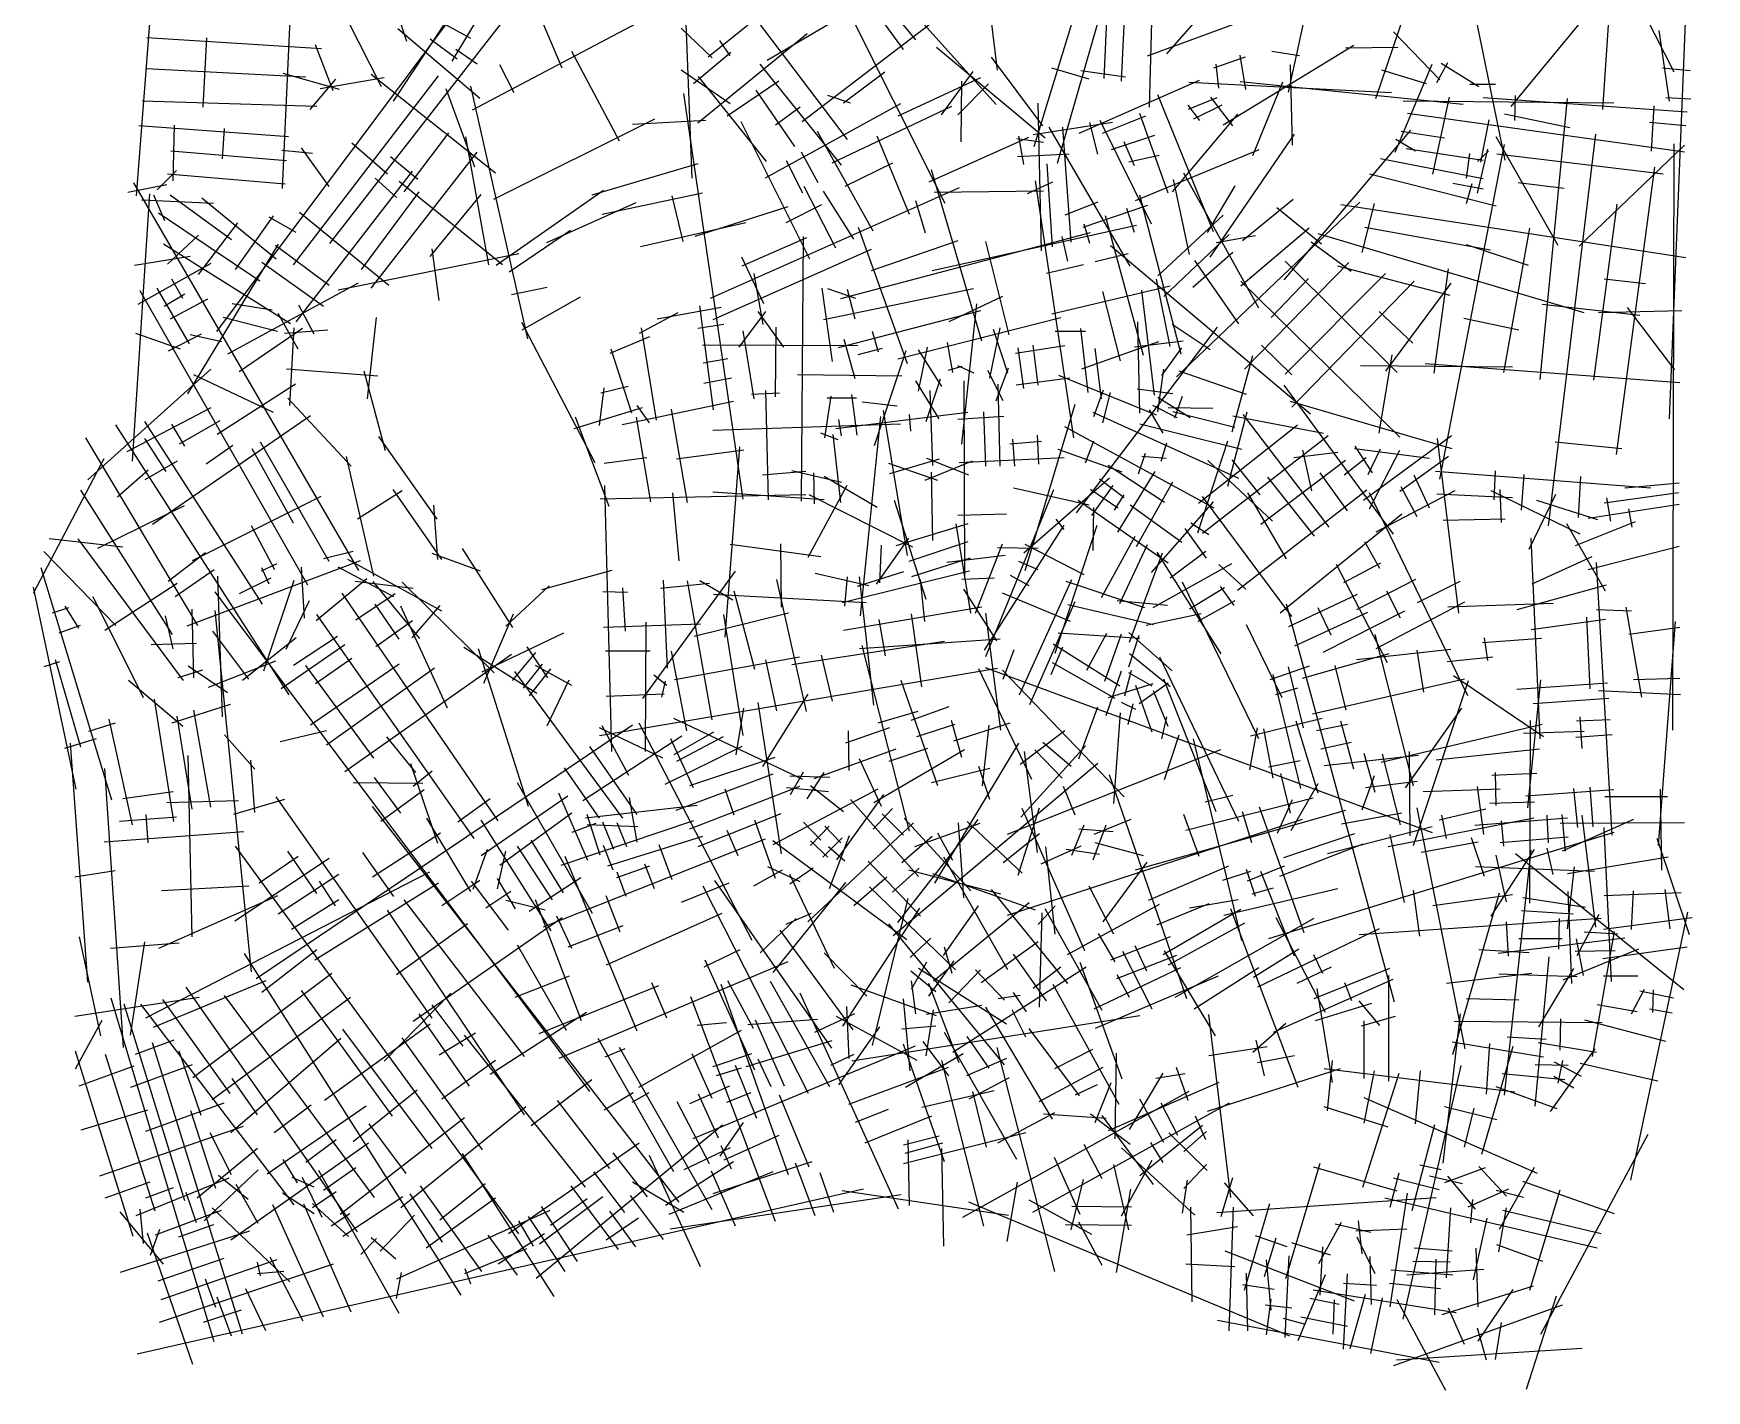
# Model space of a CAD drawing. Extents: x 0 to 2450, y -3273 to -211.
# Drawn here: x 0 to 2433, y -3273 to -1298 of the extents above; entities that cross this region are included whole.
import ezdxf

# ---------------------------------------------------------------- set-up
doc = ezdxf.new("R2010")
doc.units = 0

msp = doc.modelspace()

# ---------------------------------------------------------------- linework, layer by layer
at = {"color": 7, "linetype": 'CONTINUOUS'}
for p, q in [((2379, -1859), (2433, -524)), ((1400, -1402), (684, -606)), ((958, -1509), (935, -921)), ((769, -1025), (523, -1397)), ((1952, -1393), (2069, -1050)), ((431, -1604), (830, -1091)), ((1825, -1384), (1892, -1079)), ((2386, -1355), (2258, -1102)), ((2140, -1483), (2072, -1151)), ((543, -1310), (500, -1180)), ((1455, -1463), (1541, -1182)), ((150, -1535), (175, -1210)), ((609, -1339), (696, -1193)), ((769, -1349), (709, -1207)), ((1623, -1406), (1628, -1215)), ((362, -1524), (376, -1224)), ((506, -1376), (427, -1220)), ((1326, -1546), (1165, -1225)), ((1283, -1308), (1219, -1230)), ((1489, -1487), (1561, -1237)), ((1582, -1368), (1589, -1221)), ((1648, -1328), (1736, -1228)), ((2149, -1405), (2292, -1231)), ((626, -1250), (266, -1732)), ((958, -1241), (638, -1410)), ((1184, -1453), (1030, -1250)), ((1217, -1249), (1067, -1338)), ((1620, -1331), (1830, -1254)), ((2282, -1409), (2292, -1265)), ((636, -1306), (589, -1280)), ((1056, -1273), (981, -1333)), ((1304, -1285), (1118, -1427)), ((1265, -1322), (1226, -1268)), ((1402, -1352), (1392, -1273)), ((1557, -1364), (1561, -1279)), ((419, -1321), (165, -1305)), ((247, -1406), (252, -1305)), ((649, -1393), (530, -1292)), ((616, -1336), (577, -1307)), ((987, -1334), (942, -1291)), ((1125, -1299), (966, -1429)), ((1013, -1331), (998, -1309)), ((2045, -1366), (1978, -1296)), ((2379, -1397), (2364, -1294)), ((436, -1382), (410, -1315)), ((645, -1343), (614, -1322)), ((852, -1455), (783, -1325)), ((1014, -1326), (960, -1372)), ((1471, -1451), (1313, -1319)), ((1468, -1433), (1393, -1333)), ((1762, -1333), (1716, -1349)), ((1920, -1316), (1730, -1432)), ((1763, -1380), (1755, -1330)), ((1841, -1331), (1801, -1325)), ((1984, -1319), (1908, -1320)), ((396, -1362), (164, -1350)), ((445, -1380), (363, -1357)), ((378, -1635), (589, -1360)), ((672, -1502), (491, -1358)), ((699, -1385), (678, -1344)), ((1013, -1401), (942, -1352)), ((1066, -1485), (967, -1361)), ((1175, -1490), (1057, -1343)), ((1238, -1355), (1178, -1400)), ((1366, -1354), (1320, -1417)), ((1535, -1365), (1481, -1349)), ((1588, -1362), (1523, -1353)), ((1724, -1378), (1720, -1343)), ((1831, -1461), (1828, -1344)), ((2026, -1372), (1961, -1352)), ((1980, -1471), (2034, -1343)), ((2041, -1370), (2057, -1341)), ((2102, -1376), (2047, -1342)), ((2409, -1353), (2369, -1349)), ((439, -1365), (402, -1409)), ((510, -1363), (417, -1379)), ((642, -1493), (600, -1379)), ((719, -1743), (636, -1375)), ((1032, -1976), (946, -1386)), ((1084, -1368), (1009, -1419)), ((1107, -1463), (1051, -1381)), ((1377, -1363), (1257, -1419)), ((1389, -1372), (1344, -1417)), ((1349, -1456), (1350, -1368)), ((1695, -1367), (1520, -1444)), ((1975, -1385), (1680, -1370)), ((2079, -1402), (1755, -1369)), ((1773, -1476), (1817, -1369)), ((2126, -1373), (2089, -1373)), ((412, -1405), (158, -1397)), ((1261, -1401), (1064, -1509)), ((1115, -1406), (1079, -1432)), ((1188, -1400), (1155, -1389)), ((1335, -1405), (1161, -1487)), ((1466, -1615), (1461, -1400)), ((1716, -1587), (1635, -1388)), ((1721, -1392), (1679, -1409)), ((1696, -1425), (1679, -1403)), ((1728, -1403), (1687, -1423)), ((1744, -1433), (1712, -1391)), ((2298, -1400), (1992, -1397)), ((2035, -1503), (2059, -1391)), ((2405, -1413), (2108, -1392)), ((2154, -1425), (2155, -1389)), ((2191, -1802), (2231, -1393)), ((2353, -1470), (2357, -1404)), ((2410, -1394), (2374, -1392)), ((371, -1449), (153, -1433)), ((203, -1513), (205, -1432)), ((903, -1423), (669, -1540)), ((978, -1425), (871, -1431)), ((1129, -1627), (1029, -1427)), ((1569, -1428), (1454, -1446)), ((1595, -1637), (1477, -1435)), ((1509, -1602), (1497, -1435)), ((1548, -1474), (1536, -1428)), ((1626, -1576), (1551, -1425)), ((1617, -1419), (1554, -1444)), ((1650, -1531), (1609, -1415)), ((1751, -1416), (1656, -1529)), ((2401, -1471), (1998, -1415)), ((2105, -1486), (2117, -1424)), ((2234, -1436), (2139, -1416)), ((2403, -1433), (2350, -1428)), ((275, -1481), (278, -1437)), ((515, -1503), (463, -1458)), ((539, -1529), (604, -1443)), ((662, -1635), (629, -1449)), ((1221, -1586), (1140, -1441)), ((1274, -1562), (1227, -1448)), ((1447, -1450), (1302, -1515)), ((1469, -1457), (1430, -1452)), ((1440, -1489), (1433, -1448)), ((1630, -1447), (1567, -1468)), ((1601, -1491), (1586, -1456)), ((1711, -1624), (1834, -1445)), ((1819, -1657), (2003, -1439)), ((2010, -1470), (1981, -1453)), ((2052, -1451), (1989, -1441)), ((2217, -1607), (2127, -1449)), ((2203, -2015), (2272, -1445)), ((2384, -2312), (2386, -1459)), ((368, -1484), (200, -1470)), ((406, -1473), (361, -1469)), ((430, -1521), (390, -1465)), ((491, -1669), (645, -1471)), ((559, -1511), (519, -1478)), ((1119, -1531), (1095, -1484)), ((1141, -1516), (1117, -1471)), ((1506, -1474), (1431, -1478)), ((1637, -1476), (1593, -1486)), ((1782, -1468), (1602, -1542)), ((2108, -1510), (1959, -1481)), ((1996, -1466), (2108, -1483)), ((2045, -1947), (2139, -1460)), ((2084, -1509), (2089, -1473)), ((2100, -1531), (2115, -1467)), ((2116, -1470), (2100, -1485)), ((2370, -1503), (2128, -1474)), ((2401, -1461), (2248, -1608)), ((180, -1526), (208, -1498)), ((366, -1518), (195, -1503)), ((382, -1718), (551, -1499)), ((966, -1488), (812, -1534)), ((1249, -1487), (1180, -1521)), ((1379, -1746), (1306, -1497)), ((1482, -1609), (1474, -1488)), ((1782, -1698), (1673, -1502)), ((2127, -1550), (1943, -1503)), ((2302, -1911), (2358, -1493)), ((194, -1519), (137, -1530)), ((144, -1921), (169, -1532)), ((473, -2080), (146, -1516)), ((477, -1642), (561, -1529)), ((528, -1537), (497, -1509)), ((682, -1635), (532, -1514)), ((829, -1527), (673, -1636)), ((973, -1531), (827, -1562)), ((1346, -1523), (984, -1684)), ((1167, -1611), (1121, -1521)), ((1193, -1598), (1149, -1528)), ((1469, -1528), (1310, -1530)), ((1482, -1515), (1445, -1532)), ((1513, -1887), (1457, -1513)), ((1681, -1620), (1658, -1511)), ((1747, -1520), (1707, -1588)), ((2108, -1525), (2064, -1517)), ((2084, -1546), (2092, -1517)), ((2226, -1524), (2159, -1516)), ((262, -1546), (157, -1541)), ((191, -1571), (175, -1534)), ((288, -1599), (199, -1534)), ((353, -1627), (245, -1538)), ((577, -1623), (651, -1533)), ((876, -1545), (746, -1603)), ((945, -1601), (929, -1535)), ((1097, -1551), (962, -1594)), ((1146, -1548), (1094, -1574)), ((1297, -1589), (1283, -1542)), ((1548, -1544), (1500, -1563)), ((1620, -1549), (1526, -1581)), ((1601, -1588), (1590, -1553)), ((1669, -1765), (1609, -1534)), ((1929, -1544), (1662, -1798)), ((1832, -1540), (1758, -1600)), ((1873, -1605), (1808, -1552)), ((2403, -1625), (1901, -1548)), ((1932, -1617), (1950, -1546)), ((2269, -1803), (2303, -1547)), ((329, -1659), (182, -1560)), ((240, -1649), (297, -1574)), ((294, -1642), (349, -1564)), ((382, -1588), (343, -1566)), ((517, -1665), (387, -1559)), ((1036, -1574), (883, -1609)), ((1271, -1779), (1200, -1581)), ((1604, -1578), (1307, -1644)), ((1536, -1604), (1528, -1576)), ((1614, -1767), (1559, -1564)), ((1730, -1563), (1635, -1651)), ((2119, -1614), (1936, -1581)), ((374, -1721), (189, -1605)), ((195, -1634), (240, -1592)), ((356, -1605), (224, -1823)), ((781, -1585), (692, -1646)), ((1124, -1596), (1030, -1637)), ((1117, -1979), (1120, -1594)), ((1174, -1684), (1537, -1588)), ((1344, -1600), (1218, -1644)), ((1419, -1737), (1385, -1601)), ((1504, -1630), (1496, -1594)), ((1739, -1591), (1644, -1681)), ((1777, -1593), (1720, -1603)), ((1855, -1582), (1756, -1666)), ((1916, -1645), (1858, -1602)), ((2255, -1705), (1868, -1590)), ((2138, -1792), (2176, -1582)), ((228, -1623), (147, -1636)), ((430, -1665), (352, -1607)), ((706, -1619), (443, -1672)), ((590, -1687), (580, -1612)), ((1218, -1613), (988, -1715)), ((1062, -1692), (1030, -1624)), ((1592, -1619), (1544, -1631)), ((1566, -1607), (1857, -1852)), ((1744, -1617), (1686, -1668)), ((1753, -1721), (1689, -1629)), ((1983, -1792), (1820, -1630)), ((2174, -1636), (2084, -1606)), ((258, -1633), (152, -1693)), ((422, -1696), (332, -1632)), ((1061, -1722), (1048, -1648)), ((1527, -1635), (1473, -1648)), ((1913, -1632), (1761, -1787)), ((1966, -1648), (1820, -1794)), ((2060, -1680), (1897, -1637)), ((2037, -1793), (2058, -1641)), ((399, -2101), (155, -1673)), ((227, -1750), (180, -1669)), ((220, -1678), (190, -1696)), ((217, -1684), (201, -1656)), ((472, -1662), (282, -1765)), ((747, -1668), (695, -1679)), ((1162, -1776), (1147, -1669)), ((1367, -1670), (1149, -1715)), ((1196, -1684), (1155, -1670)), ((1195, -1714), (1184, -1671)), ((1653, -1666), (1481, -1707)), ((1581, -1775), (1555, -1674)), ((1630, -1825), (1612, -1672)), ((1653, -1754), (1633, -1656)), ((1987, -1886), (1756, -1659)), ((1854, -1655), (1800, -1712)), ((2008, -1659), (1830, -1842)), ((2061, -1662), (1966, -1790)), ((2344, -1663), (2284, -1656)), ((253, -1685), (199, -1714)), ((347, -1701), (289, -1692)), ((408, -1736), (386, -1694)), ((795, -1682), (710, -1730)), ((1000, -1697), (907, -1714)), ((989, -1846), (969, -1695)), ((1026, -1755), (1065, -1703)), ((1091, -1755), (1054, -1703)), ((1377, -1702), (1170, -1756)), ((1409, -1681), (1331, -1718)), ((1350, -1896), (1372, -1692)), ((2006, -1749), (1957, -1703)), ((2336, -1709), (2194, -1693)), ((2397, -1702), (2276, -1705)), ((2387, -1788), (2318, -1697)), ((355, -1732), (276, -1712)), ((385, -1758), (356, -1706)), ((373, -1840), (379, -1727)), ((486, -1830), (499, -1712)), ((817, -1923), (710, -1719)), ((937, -1705), (881, -1735)), ((906, -1861), (884, -1727)), ((1004, -1722), (966, -1728)), ((1079, -1827), (1080, -1726)), ((1257, -1772), (1494, -1712)), ((1391, -1800), (1406, -1727)), ((1517, -1996), (1722, -1726)), ((1609, -1851), (1606, -1718)), ((1711, -1759), (1656, -1722)), ((2160, -1730), (2080, -1713)), ((214, -1758), (149, -1735)), ((244, -1736), (196, -1761)), ((274, -1747), (228, -1737)), ((391, -1728), (299, -1791)), ((428, -1730), (365, -1735)), ((896, -1740), (838, -1764)), ((1048, -1830), (1032, -1731)), ((1195, -1801), (1179, -1744)), ((1229, -1762), (1220, -1732)), ((1337, -1792), (1329, -1748)), ((1417, -1793), (1396, -1729)), ((1530, -1732), (1486, -1732)), ((1534, -1821), (1523, -1728)), ((1636, -1747), (1524, -1787)), ((1672, -1746), (1601, -1755)), ((870, -1851), (840, -1758)), ((1199, -1753), (973, -1752)), ((1010, -1772), (974, -1778)), ((1234, -1757), (1199, -1766)), ((1223, -1898), (1269, -1760)), ((1287, -1819), (1300, -1755)), ((1321, -1812), (1287, -1759)), ((1500, -1753), (1428, -1764)), ((1440, -1815), (1432, -1756)), ((1461, -1810), (1454, -1752)), ((1553, -1830), (1544, -1757)), ((1641, -1796), (1670, -1756)), ((1743, -1878), (1773, -1767)), ((1830, -1795), (1786, -1752)), ((1957, -1880), (1976, -1766)), ((258, -1787), (79, -1948)), ((349, -1850), (233, -1795)), ((501, -1797), (368, -1787)), ((512, -1906), (481, -1790)), ((1015, -1800), (975, -1808)), ((1263, -1797), (1111, -1795)), ((1350, -1783), (1330, -1789)), ((1368, -1793), (1344, -1782)), ((1410, -1833), (1388, -1789)), ((1400, -1833), (1418, -1785)), ((1507, -1800), (1429, -1810)), ((1633, -1854), (1491, -1796)), ((1635, -1849), (1644, -1787)), ((1764, -1824), (1666, -1790)), ((2151, -1784), (1930, -1782)), ((2394, -1807), (2024, -1779)), ((381, -1809), (267, -1882)), ((823, -1869), (830, -1814)), ((865, -1812), (825, -1822)), ((1085, -1822), (1044, -1824)), ((1069, -1977), (1065, -1818)), ((1198, -1883), (1190, -1824)), ((1317, -1859), (1283, -1804)), ((1298, -1863), (1319, -1801)), ((1308, -1927), (1304, -1818)), ((1353, -1804), (1354, -2090)), ((1406, -1928), (1403, -1809)), ((1542, -1856), (1556, -1817)), ((1555, -1865), (1566, -1821)), ((1657, -1823), (1605, -1816)), ((1978, -2027), (1819, -1810)), ((258, -1843), (136, -1907)), ((462, -1928), (370, -1829)), ((885, -1843), (786, -1874)), ((1018, -1834), (856, -1868)), ((896, -1865), (878, -1840)), ((951, -1981), (928, -1845)), ((1151, -1887), (1160, -1826)), ((1197, -1829), (1154, -1829)), ((1256, -1841), (1205, -1835)), ((1271, -2058), (1236, -1847)), ((1385, -1928), (1382, -1849)), ((1442, -2080), (1515, -1838)), ((1643, -1880), (1623, -1846)), ((1663, -1858), (1628, -1840)), ((1682, -1858), (1635, -1828)), ((1715, -1844), (1650, -1843)), ((1747, -1872), (1657, -1849)), ((1660, -1858), (1671, -1826)), ((1737, -1957), (1765, -1849)), ((2063, -1903), (1828, -1834)), ((372, -2261), (120, -1868)), ((333, -2129), (162, -1863)), ((403, -1855), (173, -2013)), ((220, -1899), (201, -1867)), ((271, -1862), (212, -1896)), ((837, -1987), (788, -1857)), ((898, -1980), (877, -1857)), ((1261, -1867), (988, -1876)), ((1359, -1850), (1167, -1874)), ((1175, -1884), (1171, -1860)), ((1232, -1856), (1202, -2146)), ((1276, -1877), (1274, -1853)), ((1411, -1856), (1344, -1860)), ((1717, -1989), (1500, -1871)), ((1753, -1946), (1541, -1850)), ((1757, -1904), (1609, -1867)), ((1694, -1982), (1838, -1868)), ((1744, -1855), (1876, -1880)), ((1884, -2017), (1759, -1853)), ((239, -2160), (76, -1887)), ((193, -1936), (162, -1888)), ((430, -2067), (330, -1893)), ((587, -2005), (502, -1885)), ((1170, -1890), (1145, -1880)), ((1174, -1981), (1163, -1882)), ((1466, -1892), (1420, -1896)), ((1427, -1928), (1424, -1889)), ((1462, -1925), (1460, -1883)), ((1530, -1923), (1542, -1891)), ((1640, -1921), (1648, -1894)), ((1693, -2025), (1737, -1891)), ((1883, -1884), (1700, -2026)), ((2062, -1884), (1934, -1978)), ((2073, -2142), (2042, -1888)), ((2310, -1903), (2213, -1893)), ((0, -2113), (103, -1917)), ((209, -1921), (162, -1948)), ((290, -1898), (251, -1925)), ((378, -2011), (318, -1903)), ((495, -2088), (455, -1914)), ((892, -1916), (830, -1924)), ((1033, -1905), (935, -1918)), ((1006, -2177), (1027, -1900)), ((1317, -1918), (1245, -1939)), ((1365, -1921), (1296, -1949)), ((1360, -1941), (1299, -1917)), ((1499, -1916), (1346, -1923)), ((1583, -1937), (1490, -1904)), ((1607, -1939), (1617, -1909)), ((1647, -1917), (1612, -1914)), ((1802, -2008), (1708, -1920)), ((1784, -1970), (1743, -1919)), ((1908, -1920), (1785, -2013)), ((1897, -1908), (1833, -1916)), ((1859, -1964), (1846, -1905)), ((1938, -1916), (1906, -1941)), ((2030, -1917), (1921, -1903)), ((1947, -1938), (1922, -1899)), ((1941, -1940), (1959, -1903)), ((1943, -1990), (1987, -1905)), ((2058, -1914), (1987, -1965)), ((167, -1934), (122, -1973)), ((1123, -1936), (1060, -1941)), ((1175, -1952), (1103, -1935)), ((1136, -1983), (1135, -1938)), ((1227, -1988), (1150, -1943)), ((1315, -1949), (1244, -1924)), ((1308, -2036), (1306, -1937)), ((1440, -2054), (1565, -1945)), ((1645, -1981), (1563, -1927)), ((1577, -2024), (1631, -1936)), ((1863, -2030), (1795, -1944)), ((1911, -1993), (1871, -1938)), ((2030, -1989), (2008, -1941)), ((2352, -1960), (2039, -1936)), ((2124, -1977), (2126, -1935)), ((2164, -1992), (2168, -1940)), ((2247, -2003), (2250, -1943)), ((202, -2173), (69, -1963)), ((536, -1964), (471, -2005)), ((594, -2064), (523, -1962)), ((1123, -1970), (824, -1976)), ((841, -2343), (831, -1956)), ((939, -2066), (930, -1967)), ((1150, -1977), (988, -1966)), ((1183, -1956), (1126, -2061)), ((1279, -2046), (1128, -1970)), ((1385, -2205), (1484, -1962)), ((1535, -1985), (1425, -1960)), ((1577, -1989), (1537, -1962)), ((1539, -2000), (1570, -1956)), ((1586, -1974), (1550, -1947)), ((1572, -1992), (1586, -1970)), ((1604, -2045), (1657, -1951)), ((1939, -1963), (1751, -2109)), ((1822, -2063), (1766, -1967)), ((2086, -2262), (1943, -1967)), ((2067, -1964), (1952, -2024)), ((2012, -2002), (1989, -1958)), ((2151, -1974), (2041, -1969)), ((2249, -2027), (2120, -1964)), ((2135, -2010), (2133, -1962)), ((2175, -2049), (2214, -1969)), ((2392, -1967), (2284, -1982)), ((2393, -1953), (2314, -1960)), ((219, -1986), (93, -2048)), ((418, -1972), (231, -2066)), ((588, -2064), (582, -1985)), ((1298, -2122), (1252, -1978)), ((1650, -2069), (1519, -1978)), ((1541, -2051), (1542, -1988)), ((1670, -2039), (1595, -1985)), ((1626, -2083), (1716, -1980)), ((1830, -2147), (1700, -1972)), ((2275, -2006), (2186, -1978)), ((2393, -1984), (2261, -2004)), ((2294, -2008), (2288, -1974)), ((2325, -2017), (2320, -1990)), ((351, -2079), (317, -2015)), ((1359, -2012), (1254, -2044)), ((1363, -2142), (1342, -2012)), ((1415, -1998), (1344, -2000)), ((1383, -2196), (1499, -2014)), ((1486, -2200), (1547, -2014)), ((1499, -2020), (1487, -2005)), ((1706, -2062), (1675, -2019)), ((1709, -2028), (1683, -2011)), ((1990, -1998), (1813, -2142)), ((2140, -2005), (2050, -2007)), ((2286, -2110), (2230, -2012)), ((2329, -2009), (2242, -2044)), ((130, -2046), (23, -2034)), ((218, -2240), (65, -2034)), ((1145, -2060), (1013, -2042)), ((1088, -2133), (1087, -2041)), ((1226, -2100), (1273, -2033)), ((1231, -2098), (1233, -2043)), ((1359, -2038), (1273, -2067)), ((1370, -2142), (1409, -2041)), ((1528, -2086), (1442, -2042)), ((1553, -2119), (1602, -2030)), ((1580, -2128), (1620, -2042)), ((1958, -2077), (1936, -2038)), ((2191, -2325), (2178, -2033)), ((120, -2160), (15, -2052)), ((250, -2054), (196, -2096)), ((475, -2066), (223, -2161)), ((465, -2052), (422, -2063)), ((594, -2139), (457, -2064)), ((650, -2081), (580, -2055)), ((697, -2163), (624, -2048)), ((1362, -2062), (1277, -2089)), ((1413, -2058), (1328, -2068)), ((1461, -2048), (1402, -2047)), ((1461, -2079), (1433, -2067)), ((1594, -2184), (1642, -2054)), ((1727, -2201), (1634, -2053)), ((1705, -2052), (1653, -2091)), ((2266, -2060), (2179, -2100)), ((2393, -2045), (2261, -2079)), ((2296, -2465), (2273, -2068)), ((114, -2414), (11, -2076)), ((263, -2079), (206, -2118)), ((275, -2293), (268, -2088)), ((345, -2091), (299, -2114)), ((354, -2070), (331, -2081)), ((343, -2100), (332, -2076)), ((394, -2149), (390, -2075)), ((485, -2092), (411, -2153)), ((524, -2118), (443, -2075)), ((841, -2080), (739, -2108)), ((886, -2266), (1021, -2081)), ((1215, -2102), (1137, -2084)), ((1361, -2081), (1176, -2127)), ((1180, -2132), (1184, -2089)), ((1265, -2082), (1198, -2103)), ((1222, -2276), (1201, -2089)), ((1397, -2091), (1350, -2093)), ((1448, -2102), (1421, -2087)), ((1742, -2070), (1628, -2134)), ((1763, -2107), (1724, -2071)), ((1969, -2214), (1895, -2071)), ((1959, -2069), (1905, -2098)), ((62, -2398), (0, -2104)), ((209, -2099), (104, -2167)), ((809, -2838), (264, -2111)), ((335, -2226), (379, -2094)), ((676, -2444), (449, -2113)), ((552, -2106), (468, -2096)), ((526, -2114), (469, -2152)), ((562, -2179), (494, -2096)), ((670, -2229), (536, -2097)), ((750, -2102), (687, -2161)), ((864, -2112), (828, -2111)), ((861, -2168), (857, -2105)), ((983, -2099), (912, -2106)), ((922, -2222), (916, -2094)), ((987, -2297), (951, -2095)), ((1017, -2123), (969, -2095)), ((1211, -2127), (989, -2115)), ((1049, -2224), (1019, -2110)), ((1124, -2285), (1081, -2093)), ((1296, -2154), (1290, -2093)), ((1401, -2182), (1353, -2107)), ((1508, -2154), (1409, -2113)), ((1434, -2261), (1510, -2093)), ((1616, -2134), (1502, -2096)), ((1782, -2325), (1671, -2097)), ((1732, -2105), (1681, -2136)), ((1746, -2131), (1726, -2103)), ((1925, -2115), (1825, -2162)), ((2010, -2093), (1924, -2137)), ((1988, -2149), (1968, -2110)), ((2074, -2096), (2012, -2127)), ((2287, -2101), (2157, -2137)), ((51, -2134), (27, -2142)), ((66, -2164), (46, -2132)), ((160, -2265), (87, -2118)), ((233, -2236), (231, -2136)), ((317, -2664), (264, -2138)), ((401, -2124), (367, -2195)), ((532, -2180), (497, -2129)), ((602, -2280), (534, -2132)), ((591, -2131), (550, -2178)), ((1379, -2133), (1178, -2167)), ((1449, -2275), (1515, -2125)), ((1629, -2159), (1504, -2130)), ((1649, -2131), (1576, -2124)), ((1747, -2124), (1693, -2154)), ((1979, -2708), (1822, -2129)), ((1940, -2141), (1834, -2190)), ((1887, -2174), (1868, -2134)), ((1994, -2139), (1875, -2199)), ((2081, -2126), (1952, -2194)), ((2210, -2128), (2057, -2133)), ((2324, -2139), (2273, -2137)), ((2339, -2264), (2316, -2133)), ((68, -2160), (37, -2171)), ((203, -2194), (192, -2146)), ((641, -2470), (412, -2144)), ((551, -2153), (498, -2191)), ((655, -2244), (698, -2143)), ((970, -2158), (829, -2163)), ((890, -2343), (891, -2155)), ((1098, -2142), (961, -2176)), ((1032, -2320), (1004, -2144)), ((1239, -2204), (1230, -2151)), ((1292, -2249), (1277, -2143)), ((1407, -2312), (1385, -2142)), ((1698, -2143), (1618, -2160)), ((1816, -2265), (1764, -2159)), ((2286, -2151), (2178, -2166)), ((2264, -2252), (2259, -2148)), ((2394, -2163), (2320, -2173)), ((2363, -2480), (2388, -2154)), ((237, -2186), (171, -2188)), ((313, -2238), (261, -2168)), ((382, -2178), (304, -2240)), ((453, -2188), (360, -2252)), ((442, -2176), (378, -2218)), ((771, -2171), (652, -2228)), ((1325, -2183), (1103, -2217)), ((1406, -2180), (1201, -2194)), ((1274, -2459), (1205, -2189)), ((1580, -2248), (1483, -2187)), ((1609, -2179), (1490, -2171)), ((1532, -2225), (1561, -2171)), ((1558, -2241), (1582, -2172)), ((1656, -2226), (1593, -2170)), ((1593, -2220), (1608, -2174)), ((2007, -2393), (1951, -2173)), ((2193, -2179), (2107, -2185)), ((2115, -2211), (2110, -2178)), ((38, -2213), (15, -2220)), ((69, -2337), (32, -2210)), ((352, -2212), (254, -2250)), ((463, -2208), (410, -2245)), ((695, -2202), (453, -2373)), ((732, -2259), (626, -2192)), ((720, -2423), (647, -2194)), ((730, -2199), (696, -2240)), ((748, -2236), (718, -2191)), ((897, -2197), (832, -2197)), ((950, -2313), (928, -2197)), ((1114, -2206), (932, -2239)), ((1081, -2284), (1065, -2210)), ((1162, -2270), (1146, -2203)), ((1410, -2238), (1426, -2195)), ((1480, -2231), (1497, -2191)), ((1573, -2266), (1482, -2214)), ((1653, -2249), (1594, -2201)), ((1753, -2445), (1638, -2206)), ((1971, -2201), (1845, -2237)), ((2061, -2195), (1924, -2210)), ((2022, -2257), (2012, -2196)), ((2122, -2206), (2056, -2213)), ((246, -2225), (210, -2236)), ((282, -2258), (225, -2219)), ((495, -2353), (396, -2218)), ((532, -2216), (403, -2305)), ((583, -2222), (426, -2334)), ((857, -2440), (700, -2227)), ((740, -2216), (712, -2251)), ((752, -2223), (721, -2262)), ((783, -2247), (730, -2218)), ((823, -2320), (1402, -2222)), ((921, -2247), (902, -2232)), ((1452, -2384), (1375, -2223)), ((1384, -2221), (2034, -2461)), ((1586, -2409), (1409, -2225)), ((1560, -2291), (1582, -2226)), ((1587, -2262), (1597, -2225)), ((1627, -2248), (1593, -2229)), ((1720, -2431), (1644, -2238)), ((1855, -2219), (1798, -2239)), ((1843, -2397), (1803, -2231)), ((1847, -2309), (1825, -2220)), ((2081, -2238), (1860, -2289)), ((1909, -2283), (1893, -2218)), ((2196, -2322), (2065, -2233)), ((2394, -2237), (2327, -2239)), ((217, -2307), (138, -2240)), ((747, -2306), (779, -2239)), ((917, -2260), (833, -2263)), ((914, -2264), (919, -2241)), ((1126, -2260), (1060, -2365)), ((1315, -2393), (1262, -2240)), ((1628, -2245), (1563, -2265)), ((1627, -2315), (1603, -2247)), ((1650, -2244), (1608, -2274)), ((1650, -2307), (1629, -2255)), ((1838, -2251), (1806, -2261)), ((2007, -2480), (2087, -2240)), ((2289, -2244), (2157, -2253)), ((2173, -2425), (2192, -2239)), ((2395, -2261), (2276, -2255)), ((204, -2445), (176, -2267)), ((286, -2275), (201, -2302)), ((258, -2424), (233, -2283)), ((1022, -2348), (1033, -2280)), ((1088, -2492), (1054, -2272)), ((1286, -2285), (1228, -2302)), ((1331, -2278), (1276, -2298)), ((1520, -2354), (1548, -2278)), ((1571, -2419), (1581, -2287)), ((1603, -2282), (1582, -2272)), ((1592, -2304), (1599, -2274)), ((1995, -2396), (2077, -2280)), ((2291, -2266), (2181, -2274)), ((119, -2302), (80, -2314)), ((144, -2450), (110, -2296)), ((231, -2427), (209, -2292)), ((871, -2305), (324, -2674)), ((915, -2353), (823, -2309)), ((866, -2378), (827, -2306)), ((1045, -2618), (881, -2302)), ((1119, -2384), (931, -2295)), ((1245, -2309), (1181, -2331)), ((1340, -2304), (1284, -2322)), ((1350, -2352), (1335, -2298)), ((1420, -2302), (1338, -2328)), ((1380, -2393), (1390, -2305)), ((1641, -2325), (1648, -2293)), ((1769, -2370), (1780, -2309)), ((1874, -2295), (1770, -2321)), ((1803, -2382), (1789, -2310)), ((1868, -2404), (1836, -2299)), ((1911, -2304), (1866, -2313)), ((1920, -2369), (1901, -2299)), ((2194, -2304), (1960, -2359)), ((2176, -2564), (2177, -2298)), ((2293, -2297), (2244, -2299)), ((2252, -2339), (2249, -2293)), ((91, -2325), (45, -2339)), ((79, -2679), (54, -2331)), ((322, -2369), (278, -2319)), ((426, -2313), (359, -2329)), ((556, -2374), (514, -2322)), ((943, -2321), (799, -2415)), ((960, -2396), (927, -2325)), ((989, -2315), (931, -2348)), ((1003, -2322), (935, -2358)), ((1186, -2371), (1185, -2313)), ((1311, -2535), (1433, -2331)), ((1500, -2313), (1435, -2362)), ((1436, -2439), (1530, -2335)), ((1509, -2365), (1468, -2330)), ((1645, -2384), (1666, -2319)), ((1757, -2618), (1687, -2325)), ((1916, -2330), (1872, -2340)), ((2255, -2314), (2167, -2317)), ((2296, -2319), (2243, -2323)), ((231, -2613), (225, -2349)), ((322, -2432), (316, -2356)), ((878, -2435), (809, -2336)), ((1030, -2336), (918, -2391)), ((1078, -2352), (954, -2393)), ((1254, -2340), (1135, -2383)), ((1233, -2423), (1201, -2354)), ((1354, -2341), (1222, -2418)), ((1300, -2339), (1244, -2358)), ((1250, -2611), (1548, -2360)), ((1726, -2341), (1416, -2464)), ((1460, -2490), (1441, -2343)), ((1496, -2382), (1456, -2341)), ((1842, -2357), (1796, -2366)), ((2014, -2349), (1877, -2364)), ((1951, -2403), (1935, -2346)), ((1988, -2450), (1962, -2347)), ((2002, -2466), (2001, -2343)), ((2190, -2340), (2040, -2356)), ((131, -2774), (104, -2368)), ((534, -2433), (496, -2381)), ((588, -2477), (549, -2361)), ((580, -2372), (552, -2394)), ((823, -2440), (772, -2367)), ((1075, -2376), (934, -2429)), ((1158, -2381), (1100, -2379)), ((1101, -2406), (1120, -2373)), ((1125, -2412), (1150, -2374)), ((1391, -2368), (1306, -2389)), ((1391, -2413), (1375, -2365)), ((1677, -2703), (1565, -2377)), ((1828, -2433), (1814, -2375)), ((1932, -2428), (1950, -2378)), ((2186, -2375), (2121, -2378)), ((2127, -2422), (2126, -2374)), ((203, -2402), (130, -2412)), ((566, -2390), (465, -2389)), ((568, -2399), (505, -2445)), ((777, -2408), (651, -2495)), ((813, -2579), (704, -2389)), ((806, -2502), (764, -2404)), ((1114, -2394), (954, -2456)), ((1019, -2436), (1006, -2398)), ((1228, -2398), (1075, -2479)), ((1156, -2402), (1095, -2396)), ((1178, -2431), (1130, -2393)), ((1236, -2406), (1168, -2501)), ((1515, -2436), (1498, -2394)), ((1744, -2407), (1704, -2417)), ((1829, -2458), (1868, -2390)), ((2012, -2387), (1937, -2396)), ((2133, -2398), (2021, -2402)), ((2109, -2464), (2100, -2394)), ((2298, -2399), (2170, -2408)), ((2246, -2454), (2240, -2397)), ((2268, -2453), (2264, -2395)), ((2368, -2516), (2366, -2398)), ((298, -2415), (194, -2418)), ((365, -2413), (291, -2435)), ((580, -2731), (353, -2409)), ((939, -2999), (493, -2423)), ((664, -2412), (617, -2446)), ((783, -2433), (678, -2509)), ((965, -2422), (803, -2440)), ((878, -2475), (867, -2410)), ((1287, -2525), (1188, -2413)), ((1249, -2426), (1221, -2456)), ((1432, -2523), (1463, -2425)), ((1529, -2633), (1438, -2426)), ((1908, -2429), (1602, -2516)), ((1861, -2411), (1676, -2458)), ((1772, -2476), (1758, -2431)), ((1848, -2607), (1783, -2424)), ((1809, -2462), (1831, -2413)), ((1990, -2433), (1902, -2449)), ((2082, -2776), (2012, -2425)), ((2112, -2427), (2044, -2443)), ((2183, -2417), (2118, -2419)), ((2376, -2409), (2285, -2409)), ((208, -2439), (125, -2445)), ((167, -2476), (164, -2435)), ((636, -2547), (572, -2440)), ((753, -2604), (651, -2443)), ((960, -2444), (767, -2509)), ((818, -2448), (783, -2461)), ((824, -2494), (805, -2435)), ((879, -2453), (805, -2450)), ((844, -2486), (828, -2446)), ((863, -2482), (849, -2447)), ((1087, -2434), (966, -2482)), ((1079, -2528), (1049, -2443)), ((1145, -2472), (1120, -2446)), ((1280, -2447), (1126, -2591)), ((1157, -2452), (1130, -2480)), ((1174, -2476), (1151, -2452)), ((1265, -2465), (1234, -2434)), ((1257, -2592), (1374, -2442)), ((1363, -2546), (1266, -2440)), ((1376, -2448), (1281, -2482)), ((1353, -2556), (1345, -2447)), ((1438, -2520), (1358, -2445)), ((1845, -2442), (1416, -2582)), ((1510, -2494), (1528, -2450)), ((1570, -2460), (1520, -2456)), ((1541, -2501), (1560, -2450)), ((1596, -2442), (1542, -2464)), ((1695, -2496), (1673, -2435)), ((2034, -2453), (1882, -2492)), ((2182, -2440), (1970, -2482)), ((2055, -2470), (2048, -2436)), ((2231, -2440), (2096, -2451)), ((2138, -2481), (2135, -2444)), ((2203, -2476), (2201, -2436)), ((2401, -2447), (2220, -2448)), ((2228, -2488), (2223, -2435)), ((2327, -2442), (2223, -2488)), ((2272, -2599), (2252, -2436)), ((2295, -2678), (2284, -2454)), ((306, -2460), (103, -2475)), ((706, -3045), (294, -2481)), ((592, -2462), (493, -2526)), ((755, -2559), (704, -2481)), ((771, -2549), (724, -2472)), ((1064, -2471), (741, -2599)), ((843, -2516), (829, -2480)), ((973, -2467), (835, -2510)), ((929, -2530), (910, -2479)), ((1025, -2495), (1009, -2458)), ((1270, -2617), (1075, -2473)), ((1155, -2497), (1130, -2473)), ((1176, -2469), (1148, -2497)), ((1186, -2466), (1157, -2543)), ((1307, -2467), (1263, -2505)), ((1337, -2502), (1315, -2462)), ((1463, -2463), (1410, -2505)), ((1523, -2481), (1465, -2507)), ((1614, -2495), (1544, -2476)), ((2298, -2461), (1796, -2616)), ((1933, -2478), (1812, -2525)), ((1921, -2463), (1818, -2498)), ((1994, -2563), (1973, -2464)), ((2101, -2475), (2018, -2490)), ((2110, -2525), (2091, -2469)), ((2232, -2468), (2133, -2476)), ((2408, -2610), (2361, -2470)), ((430, -2499), (293, -2590)), ((385, -2496), (328, -2535)), ((412, -2550), (370, -2488)), ((524, -2554), (479, -2490)), ((660, -2486), (639, -2544)), ((675, -2543), (687, -2488)), ((878, -2750), (773, -2496)), ((1180, -2503), (1156, -2482)), ((1290, -2583), (1214, -2503)), ((1417, -2661), (1324, -2497)), ((1486, -2609), (1472, -2482)), ((1550, -2493), (1502, -2486)), ((1619, -2504), (1555, -2591)), ((2120, -2583), (2183, -2486)), ((2142, -2562), (2127, -2494)), ((2139, -2843), (2178, -2487)), ((2400, -2690), (2155, -2492)), ((2210, -2522), (2201, -2484)), ((2377, -2497), (2231, -2521)), ((119, -2517), (60, -2526)), ((576, -2519), (163, -2731)), ((444, -2522), (356, -2580)), ((701, -2572), (675, -2528)), ((796, -2527), (721, -2576)), ((896, -2510), (848, -2527)), ((862, -2554), (849, -2519)), ((903, -2543), (889, -2507)), ((1089, -2516), (1047, -2539)), ((1115, -2533), (1068, -2511)), ((1134, -2513), (1100, -2536)), ((1165, -2659), (1100, -2522)), ((1241, -2526), (1193, -2568)), ((1288, -2513), (1249, -2548)), ((1407, -2551), (1273, -2516)), ((1457, -2574), (1308, -2521)), ((1738, -2510), (1621, -2560)), ((1770, -2518), (1729, -2531)), ((1777, -2554), (1764, -2515)), ((1819, -2510), (1765, -2532)), ((1834, -2641), (1785, -2518)), ((2270, -2518), (2097, -2511)), ((2231, -2601), (2241, -2511)), ((355, -2553), (182, -2630)), ((313, -2539), (186, -2546)), ((589, -2535), (409, -2647)), ((439, -2568), (416, -2532)), ((649, -2531), (594, -2568)), ((691, -2603), (637, -2532)), ((694, -2547), (658, -2571)), ((853, -2606), (833, -2553)), ((1011, -2535), (942, -2563)), ((1127, -2841), (974, -2539)), ((1161, -2775), (991, -2531)), ((1181, -2534), (1075, -2665)), ((1341, -2661), (1216, -2540)), ((1504, -2681), (1393, -2544)), ((1571, -2609), (1535, -2539)), ((1897, -2543), (1731, -2582)), ((1803, -2542), (1772, -2551)), ((2016, -2612), (2007, -2545)), ((2151, -2552), (2035, -2568)), ((2064, -2784), (2132, -2549)), ((2237, -2681), (2232, -2547)), ((2396, -2549), (2284, -2553)), ((2324, -2602), (2327, -2546)), ((2380, -2601), (2373, -2544)), ((444, -2559), (375, -2602)), ((714, -2872), (515, -2574)), ((714, -2787), (539, -2559)), ((744, -2574), (687, -2560)), ((797, -2735), (730, -2559)), ((1177, -2743), (1289, -2571)), ((1220, -2771), (1272, -2557)), ((1309, -2677), (1448, -2563)), ((1374, -2568), (1323, -2640)), ((1461, -2595), (1486, -2568)), ((1463, -2715), (1467, -2578)), ((1554, -2720), (1471, -2572)), ((1637, -2566), (1503, -2639)), ((1709, -2565), (1633, -2596)), ((1756, -2573), (1643, -2639)), ((1752, -2559), (1681, -2571)), ((1839, -2832), (1741, -2572)), ((2239, -2580), (2164, -2575)), ((2257, -2570), (2166, -2556)), ((2323, -2967), (2406, -2577)), ((631, -2594), (528, -2668)), ((769, -2585), (552, -2736)), ((783, -2630), (761, -2583)), ((857, -2597), (777, -2628)), ((1001, -2579), (833, -2654)), ((1109, -2586), (1057, -2636)), ((1192, -2748), (1086, -2603)), ((1131, -2579), (1094, -2595)), ((1412, -2799), (1244, -2594)), ((1761, -2593), (1650, -2654)), ((1862, -2586), (1660, -2701)), ((1957, -2601), (1780, -2686)), ((1879, -2723), (1807, -2585)), ((2280, -2586), (1928, -2610)), ((2145, -2641), (2142, -2591)), ((2218, -2631), (2219, -2586)), ((2245, -2640), (2277, -2580)), ((2412, -2585), (2283, -2602)), ((98, -2757), (67, -2613)), ((212, -2622), (112, -2630)), ((141, -2756), (162, -2620)), ((775, -2749), (704, -2625)), ((1305, -2615), (1275, -2643)), ((1461, -2620), (1378, -2680)), ((1573, -2649), (1549, -2608)), ((1653, -2613), (1566, -2647)), ((1619, -2663), (1602, -2626)), ((2314, -2615), (2130, -2637)), ((2223, -2616), (2160, -2616)), ((2254, -2669), (2244, -2616)), ((2304, -2609), (2255, -2606)), ((2267, -2787), (2299, -2605)), ((622, -3134), (307, -2637)), ((412, -2632), (332, -2694)), ((1097, -2649), (764, -2790)), ((1027, -2632), (975, -2657)), ((1049, -2807), (977, -2647)), ((1212, -2699), (1150, -2636)), ((1277, -2689), (1299, -2649)), ((1302, -2699), (1339, -2648)), ((1336, -2666), (1325, -2628)), ((1473, -2706), (1425, -2638)), ((1583, -2820), (1522, -2650)), ((1662, -2640), (1575, -2674)), ((1627, -2718), (1584, -2634)), ((1719, -2757), (1645, -2633)), ((1840, -2631), (1774, -2672)), ((1875, -2666), (1862, -2639)), ((2175, -2636), (2102, -2632)), ((2184, -2859), (2204, -2642)), ((2334, -2631), (2224, -2676)), ((2300, -2633), (2242, -2634)), ((2405, -2628), (2282, -2645)), ((434, -2666), (232, -2818)), ((779, -2670), (700, -2701)), ((1312, -2693), (1276, -2663)), ((1415, -2740), (1287, -2659)), ((1377, -2661), (1331, -2709)), ((1531, -2657), (1337, -2781)), ((1412, -2705), (1370, -2661)), ((1494, -2657), (1454, -2688)), ((1668, -2658), (1542, -2718)), ((1723, -2670), (1544, -2746)), ((1594, -2701), (1576, -2668)), ((1782, -2658), (1688, -2718)), ((1977, -2675), (1803, -2752)), ((1887, -2657), (1837, -2681)), ((1972, -2659), (1862, -2703)), ((1971, -2823), (1971, -2669)), ((2179, -2666), (2055, -2681)), ((2245, -2671), (2131, -2667)), ((2189, -2744), (2240, -2659)), ((2333, -2670), (2283, -2670)), ((338, -2677), (174, -2745)), ((471, -3042), (222, -2686)), ((496, -2992), (278, -2698)), ((522, -2874), (390, -2691)), ((607, -2695), (510, -2794)), ((909, -2684), (735, -2754)), ((921, -2731), (899, -2680)), ((1079, -3027), (956, -2700)), ((1098, -2959), (1000, -2682)), ((1047, -2746), (1010, -2677)), ((1158, -2831), (1072, -2678)), ((1258, -3009), (1115, -2695)), ((1313, -2728), (1189, -2683)), ((1283, -2725), (1277, -2677)), ((1346, -2796), (1302, -2681)), ((1435, -2698), (1403, -2703)), ((1444, -2722), (1425, -2694)), ((1579, -2857), (1483, -2682)), ((1889, -2825), (1867, -2688)), ((1917, -2706), (1907, -2680)), ((2324, -2725), (2343, -2689)), ((2385, -2702), (2336, -2692)), ((2355, -2723), (2356, -2690)), ((241, -2701), (60, -2729)), ((263, -3202), (113, -2702)), ((220, -2997), (132, -2711)), ((379, -3003), (156, -2711)), ((286, -2841), (188, -2704)), ((461, -2701), (260, -2850)), ((625, -2772), (580, -2712)), ((804, -2723), (664, -2813)), ((1186, -2790), (1183, -2714)), ((1275, -2808), (1265, -2703)), ((1379, -2713), (1298, -2726)), ((1298, -2786), (1309, -2719)), ((1482, -2878), (1385, -2715)), ((1443, -2759), (1423, -2719)), ((1946, -2710), (1864, -2735)), ((1958, -2742), (1928, -2706)), ((2160, -2705), (2084, -2703)), ((2332, -2722), (2274, -2712)), ((2383, -2724), (2350, -2718)), ((61, -2805), (100, -2734)), ((577, -2740), (423, -2851)), ((580, -2921), (450, -2747)), ((634, -2830), (561, -2725)), ((1029, -2749), (880, -2832)), ((1008, -2738), (965, -2742)), ((1140, -2733), (1039, -2741)), ((1092, -2830), (1050, -2734)), ((1194, -2725), (1136, -2752)), ((1285, -2793), (1168, -2729)), ((1171, -2828), (1231, -2744)), ((1609, -2728), (1190, -2794)), ((1312, -2743), (1263, -2747)), ((1521, -2844), (1448, -2746)), ((1741, -2992), (1709, -2726)), ((1821, -2739), (1773, -2781)), ((1980, -2729), (1931, -2743)), ((1935, -2819), (1935, -2735)), ((2050, -2942), (2075, -2725)), ((2281, -2738), (2066, -2736)), ((2220, -2778), (2221, -2732)), ((2374, -2765), (2256, -2734)), ((204, -2763), (148, -2784)), ((304, -3191), (173, -2767)), ((447, -2761), (287, -2898)), ((653, -2923), (536, -2760)), ((643, -2753), (590, -2785)), ((803, -2977), (627, -2756)), ((931, -2955), (821, -2761)), ((1282, -2772), (959, -2907)), ((1161, -2764), (1036, -2802)), ((1325, -2940), (1265, -2769)), ((1331, -2815), (1294, -2765)), ((1430, -2937), (1325, -2752)), ((1390, -2804), (1358, -2758)), ((1794, -2773), (1709, -2786)), ((1790, -2815), (1778, -2763)), ((2196, -2788), (2063, -2766)), ((2106, -2929), (2152, -2772)), ((2113, -2842), (2118, -2768)), ((2200, -2762), (2143, -2759)), ((2273, -2781), (2188, -2767)), ((145, -3049), (61, -2779)), ((177, -3012), (105, -2784)), ((244, -2873), (212, -2779)), ((672, -2793), (594, -2849)), ((860, -2776), (831, -2788)), ((987, -3010), (852, -2774)), ((987, -2848), (958, -2783)), ((1044, -2783), (988, -2802)), ((1073, -2831), (1054, -2791)), ((1193, -2784), (1159, -2800)), ((1352, -2783), (1268, -2832)), ((1382, -3034), (1321, -2793)), ((1415, -2790), (1357, -2815)), ((1401, -2774), (1485, -3100)), ((1540, -2777), (1485, -2805)), ((1573, -2907), (1575, -2782)), ((1834, -2786), (1780, -2796)), ((1882, -2866), (1889, -2793)), ((2206, -2867), (2271, -2776)), ((2251, -2816), (2212, -2795)), ((2217, -2826), (2224, -2793)), ((2362, -2823), (2249, -2797)), ((146, -2801), (66, -2830)), ((231, -2799), (141, -2832)), ((326, -2872), (289, -2819)), ((812, -2821), (724, -2888)), ((1029, -2804), (993, -2815)), ((1052, -2877), (1021, -2800)), ((1330, -2803), (1185, -2857)), ((1419, -2818), (1360, -2849)), ((1555, -2803), (1462, -2853)), ((1594, -2893), (1643, -2811)), ((1675, -2812), (1632, -2819)), ((1679, -2851), (1662, -2803)), ((1900, -2805), (1707, -2867)), ((2154, -2839), (1877, -2805)), ((1933, -2977), (1986, -2811)), ((1935, -2884), (1950, -2808)), ((1992, -3169), (2076, -2800)), ((2010, -2885), (2017, -2808)), ((2227, -2821), (2136, -2812)), ((2232, -2800), (2184, -2799)), ((2240, -2833), (2211, -2816)), ((558, -2836), (465, -2911)), ((872, -2840), (830, -2865)), ((895, -2840), (870, -2854)), ((1012, -2830), (954, -2856)), ((996, -2906), (967, -2842)), ((1043, -2840), (1008, -2854)), ((1128, -2948), (1085, -2843)), ((1397, -2837), (1292, -2861)), ((1680, -2838), (1351, -3021)), ((1386, -2919), (1366, -2838)), ((1547, -2828), (1515, -2843)), ((1544, -2883), (1567, -2825)), ((1724, -2825), (1563, -2895)), ((2216, -2863), (2127, -2831)), ((166, -2865), (69, -2894)), ((277, -2855), (163, -2896)), ((265, -2979), (229, -2866)), ((484, -2859), (340, -2958)), ((404, -2858), (350, -2898)), ((716, -2860), (534, -3007)), ((838, -2950), (762, -2851)), ((983, -2943), (936, -2853)), ((1243, -2864), (1195, -2883)), ((1485, -2869), (1402, -2913)), ((1739, -2855), (1453, -3014)), ((1644, -2912), (1609, -2849)), ((1664, -2902), (1640, -2855)), ((1970, -2890), (1877, -2860)), ((2187, -2957), (1935, -2847)), ((2128, -2879), (2052, -2860)), ((2081, -2919), (2095, -2862)), ((305, -2889), (96, -2961)), ((627, -2876), (446, -3017)), ((542, -2957), (488, -2885)), ((1002, -2887), (731, -3110)), ((1032, -2883), (998, -2932)), ((1306, -2874), (1209, -2913)), ((1560, -2877), (1469, -2871)), ((1595, -2915), (1537, -2871)), ((1629, -2973), (1554, -2873)), ((1609, -2960), (1700, -2887)), ((1705, -2908), (1690, -2874)), ((2005, -3011), (2038, -2886)), ((288, -2959), (257, -2898)), ((487, -2913), (287, -3054)), ((440, -2908), (396, -2941)), ((881, -2913), (691, -3045)), ((1015, -2951), (1000, -2917)), ((1084, -2902), (1004, -2938)), ((1443, -2898), (1265, -2943)), ((1317, -2903), (1265, -2916)), ((1322, -2913), (1267, -2928)), ((1274, -3004), (1272, -2908)), ((1554, -2965), (1528, -2915)), ((1643, -2941), (1625, -2912)), ((1707, -2953), (1651, -2898)), ((1673, -2925), (1706, -2896)), ((2192, -3191), (2348, -2900)), ((326, -2921), (238, -2993)), ((384, -2971), (363, -2937)), ((757, -3136), (624, -2928)), ((893, -2991), (843, -2927)), ((970, -3093), (896, -2931)), ((1018, -2940), (919, -3004)), ((1013, -2920), (946, -2952)), ((1132, -2940), (988, -2987)), ((1137, -3019), (1108, -2942)), ((1324, -3063), (1321, -2921)), ((1522, -3017), (1485, -2934)), ((1689, -3018), (1582, -2920)), ((1582, -3019), (1627, -2938)), ((1821, -3110), (1871, -2942)), ((284, -2964), (149, -3019)), ((327, -2952), (248, -3026)), ((312, -2995), (269, -2960)), ((408, -2977), (376, -2963)), ((420, -3021), (391, -2963)), ((532, -3161), (415, -2953)), ((469, -2949), (422, -2982)), ((860, -3014), (815, -2955)), ((1075, -2955), (924, -3017)), ((1021, -3034), (986, -2954)), ((1164, -3014), (1144, -2956)), ((1509, -3039), (1527, -2966)), ((1593, -3039), (1571, -2944)), ((1671, -3015), (1678, -2967)), ((1673, -2979), (1706, -2944)), ((1727, -3020), (1744, -2963)), ((1983, -2983), (1862, -2948)), ((1973, -3006), (1986, -2956)), ((2044, -2981), (1978, -2964)), ((2047, -2952), (2016, -2945)), ((2078, -2972), (2030, -2961)), ((2111, -2949), (2052, -2971)), ((2097, -3009), (2057, -2961)), ((2142, -2990), (2102, -2947)), ((2132, -3038), (2183, -2948)), ((169, -2970), (104, -2993)), ((1207, -2980), (151, -3220)), ((203, -2978), (163, -2993)), ((237, -3029), (222, -2985)), ((327, -3030), (295, -2973)), ((408, -3016), (362, -2986)), ((440, -2984), (406, -3007)), ((537, -2991), (450, -3049)), ((595, -3057), (548, -2987)), ((652, -3100), (563, -2975)), ((657, -2972), (591, -3025)), ((828, -2991), (736, -3060)), ((851, -3068), (782, -2975)), ((916, -3053), (868, -2989)), ((946, -3014), (871, -2970)), ((1262, -2988), (926, -3038)), ((1176, -2982), (1418, -3018)), ((1416, -3056), (1431, -2970)), ((1575, -3101), (1596, -2980)), ((1721, -3014), (2040, -2992)), ((1774, -3019), (1732, -2971)), ((1973, -3151), (1998, -2986)), ((2145, -2980), (2086, -3006)), ((2167, -2992), (2127, -2982)), ((2299, -3016), (2166, -2969)), ((2176, -3127), (2220, -2981)), ((189, -3089), (126, -3013)), ((160, -3059), (155, -3009)), ((273, -3011), (177, -3047)), ((373, -3115), (260, -3007)), ((422, -3166), (348, -3003)), ((462, -3159), (393, -3002)), ((458, -3049), (406, -3001)), ((460, -3016), (433, -3034)), ((751, -3011), (528, -3111)), ((672, -2993), (571, -3066)), ((791, -3085), (739, -3005)), ((805, -2994), (752, -3033)), ((876, -3064), (838, -3012)), ((1827, -3194), (1360, -2999)), ((1539, -3046), (1448, -2996)), ((1597, -3006), (1510, -3005)), ((1685, -3144), (1683, -3006)), ((1739, -3186), (1745, -3006)), ((1761, -3127), (1798, -3001)), ((2274, -3066), (1965, -2993)), ((2055, -3109), (2061, -3007)), ((2090, -3029), (2093, -2995)), ((2131, -3071), (2142, -3007)), ((2280, -3045), (2137, -3011)), ((314, -3041), (126, -3101)), ((170, -3076), (184, -3038)), ((262, -3032), (211, -3050)), ((554, -3018), (504, -3070)), ((727, -3063), (706, -3026)), ((773, -3100), (720, -3020)), ((880, -3022), (833, -3054)), ((1597, -3033), (1501, -3032)), ((1554, -3091), (1520, -3028)), ((1751, -3035), (1677, -3047)), ((1869, -3088), (1902, -3028)), ((1945, -3043), (1893, -3031)), ((1997, -3038), (1923, -3041)), ((1932, -3074), (1927, -3026)), ((2094, -3112), (2114, -3022)), ((232, -3235), (166, -3044)), ((499, -3052), (476, -3075)), ((527, -3082), (491, -3051)), ((704, -3105), (661, -3047)), ((743, -3045), (676, -3089)), ((1823, -3064), (1777, -3048)), ((1790, -3107), (1807, -3051)), ((1886, -3076), (1830, -3058)), ((1871, -3134), (1875, -3064)), ((1951, -3103), (1925, -3050)), ((2195, -3085), (2128, -3061)), ((277, -3081), (181, -3114)), ((436, -3089), (183, -3174)), ((354, -3083), (185, -3141)), ((330, -3106), (326, -3086)), ((392, -3172), (344, -3079)), ((717, -3067), (627, -3103)), ((1747, -3093), (1676, -3089)), ((1921, -3143), (1733, -3070)), ((1800, -3156), (1793, -3083)), ((1820, -3196), (1826, -3077)), ((1946, -3148), (1944, -3078)), ((2060, -3086), (2006, -3085)), ((2063, -3070), (2008, -3066)), ((2038, -3163), (2040, -3082)), ((2101, -3151), (2098, -3066)), ((265, -3152), (250, -3111)), ((364, -3100), (326, -3103)), ((528, -3139), (535, -3101)), ((636, -3118), (628, -3096)), ((1766, -3186), (1764, -3102)), ((1839, -3200), (1879, -3104)), ((1905, -3213), (1911, -3103)), ((2064, -3105), (1974, -3098)), ((2109, -3097), (1997, -3105)), ((288, -3194), (267, -3137)), ((338, -3186), (309, -3125)), ((1804, -3126), (1758, -3119)), ((2069, -3160), (1861, -3127)), ((1953, -3120), (1905, -3117)), ((1915, -3212), (1937, -3133)), ((1945, -3219), (1962, -3138)), ((2046, -3125), (1972, -3117)), ((2181, -3121), (2048, -3163)), ((2101, -3201), (2152, -3126)), ((2171, -3271), (2215, -3135)), ((302, -3156), (247, -3174)), ((1830, -3153), (1791, -3149)), ((1793, -3192), (1800, -3140)), ((1899, -3148), (1856, -3139)), ((1890, -3191), (1892, -3141)), ((2223, -3149), (1978, -3237)), ((2054, -3273), (1983, -3141)), ((2081, -3206), (2058, -3153)), ((2044, -3232), (1722, -3171)), ((1850, -3177), (1818, -3168)), ((1911, -3180), (1843, -3166)), ((2113, -3229), (2100, -3182)), ((2126, -3228), (2135, -3174)), ((2252, -3212), (1982, -3229))]:
    msp.add_line(p, q, dxfattribs=at)

doc.saveas('drawing.dxf')
